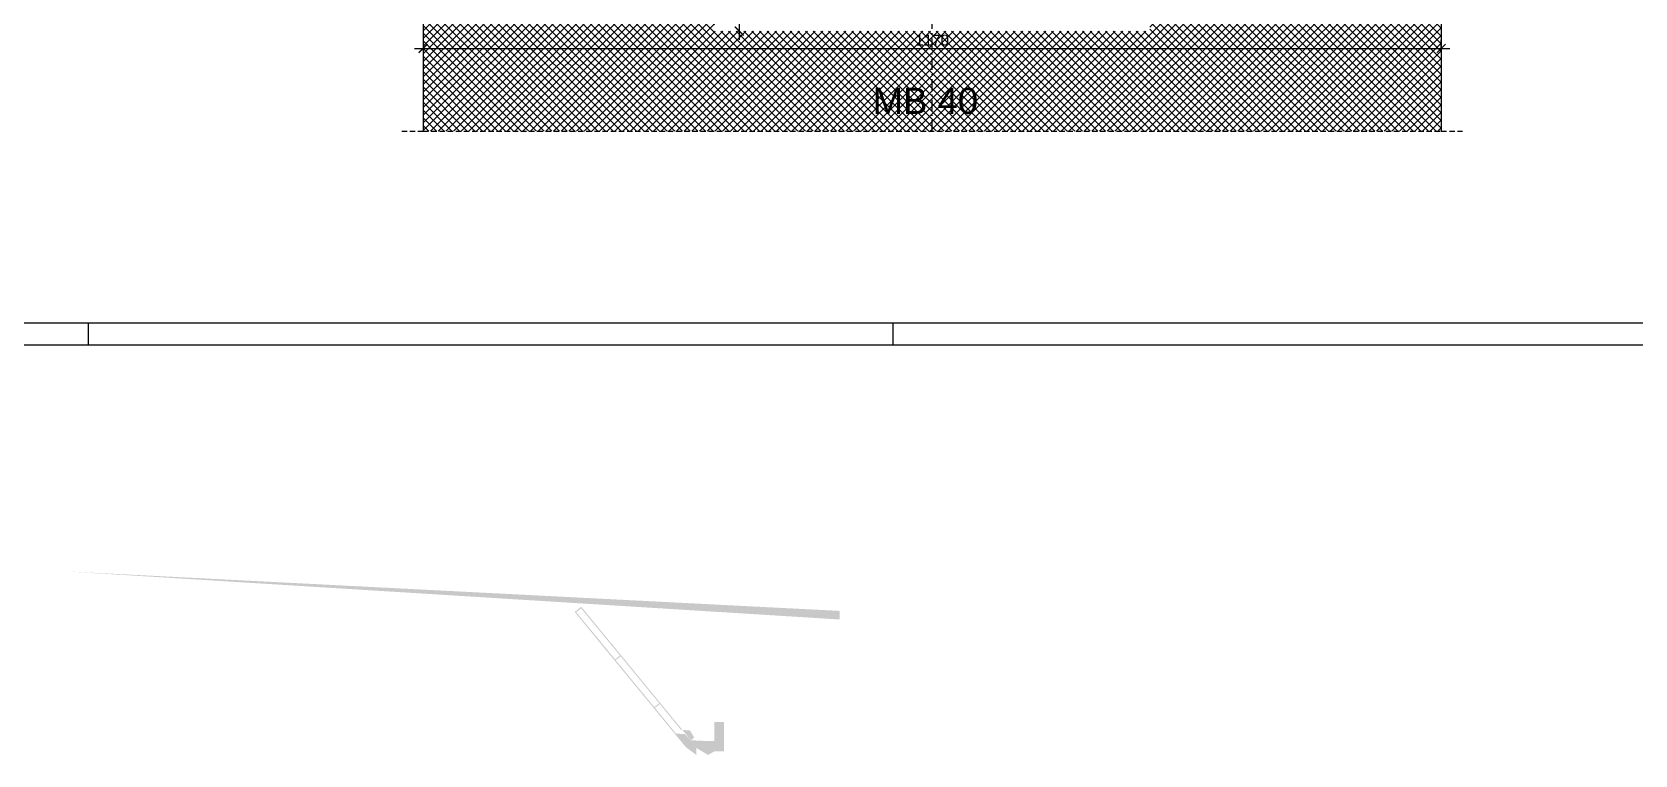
# Model space of a CAD drawing. Header units: millimetres. Extents: x -1571 to 3041, y 35 to 2455.
# Drawn here: x 201 to 2043, y 35 to 866 of the extents above; entities that cross this region are included whole.
import ezdxf

# ---------------------------------------------------------------- set-up
doc = ezdxf.new("R2010")
doc.units = ezdxf.units.MM
doc.header["$LTSCALE"] = 50
doc.header["$MEASUREMENT"] = 0
doc.header["$PDSIZE"] = 5
doc.linetypes.add('CRTA_TOČKA', pattern=[0.47, 0.25, -0.1, 0.02, -0.1])
doc.linetypes.add('HIDDEN2', pattern=[0.1875, 0.125, -0.0625])
doc.layers.add('030', color=30, linetype='Continuous', lineweight=30)
doc.layers.add('050', color=132, linetype='Continuous', lineweight=50)
for name, color, linetype in [('BETON', 7, 'Continuous'), ('FILE', 8, 'Continuous'), ('NEVIDLJIVO', 9, 'HIDDEN2'), ('OSI', 2, 'CRTA_TOČKA'), ('POM', 9, 'Continuous'), ('Tekst', 3, 'Continuous')]:
    doc.layers.add(name, color=color, linetype=linetype)
doc.styles.get("Standard").update_dxf_attribs({"font": 'ARIAL.TTF'})
doc.dimstyles.new('M1-50', dxfattribs={"dimscale": 5, "dimtxt": 2.5, "dimasz": 2, "dimexe": 2, "dimexo": 2, "dimtad": 1, "dimdec": 0, "dimzin": 9, "dimtxsty": 'Standard', "dimblk": 'ARCHTICK', "dimcen": 2.5, "dimdle": 2, "dimadec": 3, "dimazin": 2, "dimtfac": 1, "dimtdec": 0, "dimtmove": 0, "dimatfit": 3, "dimldrblk": 'ARCHTICK', "dimfxl": 0, "dimfrac": 2, "dimarcsym": 0})

# ---------------------------------------------------------------- blocks, each defined once
blk = doc.blocks.new('_ArchTick')
at = {"layer": '050', "color": 0, "const_width": 0.15}
blk.add_lwpolyline([(-0.5, -0.5), (0.5, 0.5)], dxfattribs=at)
blk = doc.blocks.new('*D114')
at = {"layer": 'Defpoints', "color": 0}
for p in [(650.3, 856), (1820.3, 847.3), (1820.3, 834.9)]:
    blk.add_point(p, dxfattribs=at)
at = {"layer": 'POM', "color": 0, "lineweight": -2}
for p, q in [((640.3, 847.3), (1830.3, 847.3)), ((1820.3, 844.9), (1820.3, 857.3)), ((650.3, 846), (650.3, 837.3))]:
    blk.add_line(p, q, dxfattribs=at)
at = {"layer": 'POM', "color": 0, "lineweight": -2, "xscale": 10, "yscale": 10, "zscale": 10, "rotation": 180}
blk.add_blockref('_ArchTick', (650.3, 847.3), dxfattribs=at)
at = {"layer": 'POM', "color": 0, "lineweight": -2, "xscale": 10, "yscale": 10, "zscale": 10}
blk.add_blockref('_ArchTick', (1820.3, 847.3), dxfattribs=at)
at = {"layer": 'POM', "color": 0, "insert": (1235.3, 856.8), "char_height": 12.5, "attachment_point": 5}
blk.add_mtext('1170', dxfattribs=at)
blk = doc.blocks.new('*D116')
at = {"layer": 'Defpoints', "color": 0}
for p in [(985.3, 1017.3), (1013.7, 867.3), (1013.7, 867.3)]:
    blk.add_point(p, dxfattribs=at)
at = {"layer": 'POM', "color": 0, "lineweight": -2}
for p, q in [((995.3, 1017.3), (1023.7, 1017.3)), ((1013.7, 1027.3), (1013.7, 857.3))]:
    blk.add_line(p, q, dxfattribs=at)
at = {"layer": 'POM', "color": 0, "lineweight": -2, "xscale": 10, "yscale": 10, "zscale": 10}
for p, rotation in [((1013.7, 1017.3), 90), ((1013.7, 867.3), 270)]:
    blk.add_blockref('_ArchTick', p, dxfattribs=dict(at, rotation=rotation))
at = {"layer": 'POM', "color": 0, "insert": (1004.2, 942.3), "char_height": 12.5, "attachment_point": 5, "rotation": 90}
blk.add_mtext('150', dxfattribs=at)

msp = doc.modelspace()

# ---------------------------------------------------------------- hatches: boundary and pattern name
at = {"layer": '030'}
h = msp.add_hatch(color=256, dxfattribs=at)
edge = h.paths.add_edge_path(flags=0)
edge.add_line((1115.1, 201), (239.1, 245.8))
edge.add_line((225.1, 246.5), (1129.1, 200.3))
edge = h.paths.add_edge_path()
edge.add_line((225.1, 236.4), (225.1, 246.5))
edge.add_line((1115.1, 201), (239.1, 245.8))
edge.add_line((1129.1, 190.4), (1129.1, 200.3))
edge.add_line((1129.1, 190.4), (1125.1, 190.4))
edge.add_line((1125.1, 190.4), (1125.1, 199.5))
edge.add_line((1125.1, 199.5), (991.1, 206.3))
edge.add_line((991.1, 197.5), (991.1, 206.3))
edge.add_line((983.1, 197.5), (991.1, 197.5))
edge.add_line((983.1, 197.5), (983.1, 206.7))
edge.add_line((829.1, 214.6), (983.1, 206.7))
edge.add_line((829.1, 214.6), (829.1, 206.8))
edge.add_line((822.7, 207.1), (829.1, 206.8))
edge.add_line((822.7, 212.5), (822.7, 207.1))
edge.add_line((811.5, 213.1), (822.7, 212.5))
edge.add_line((811.5, 213.1), (811.5, 207.7))
edge.add_line((805.1, 208), (811.5, 207.7))
edge.add_line((805.1, 215.8), (805.1, 208))
edge.add_line((805.1, 215.8), (651.1, 223.7))
edge.add_line((651.1, 214.8), (651.1, 223.7))
edge.add_line((643.1, 214.8), (651.1, 214.8))
edge.add_line((643.1, 214.8), (643.1, 224.1))
edge.add_line((511.1, 230.9), (643.1, 224.1))
edge.add_line((511.1, 222), (511.1, 230.9))
edge.add_line((503.1, 222), (511.1, 222))
edge.add_line((503.1, 222), (503.1, 231.3))
edge.add_line((371.1, 238), (503.1, 231.3))
edge.add_line((371.1, 229.1), (371.1, 238))
edge.add_line((363.1, 229.1), (371.1, 229.1))
edge.add_line((363.1, 229.1), (363.1, 238.4))
edge.add_line((229.1, 245.3), (363.1, 238.4))
edge.add_line((229.1, 245.3), (229.1, 236.4))
edge.add_line((229.1, 236.4), (225.1, 236.4))
h.paths.add_polyline_path([(225.1, 236.4), (225.1, 246.5), (1129.1, 200.3), (1129.1, 190.4), (1125.1, 190.4), (1125.1, 199.5), (991.1, 206.3), (991.1, 197.5), (983.1, 197.5), (983.1, 206.7), (829.1, 214.6), (829.1, 206.8), (822.7, 207.1), (822.7, 212.5), (811.5, 213.1), (811.5, 207.7), (805.1, 208), (805.1, 215.8), (651.1, 223.7), (651.1, 214.8), (643.1, 214.8), (643.1, 224.1), (511.1, 230.9), (511.1, 222), (503.1, 222), (503.1, 231.3), (371.1, 238), (371.1, 229.1), (363.1, 229.1), (363.1, 238.4), (229.1, 245.3), (229.1, 236.4)], flags=16)
h.paths.add_polyline_path([(229.1, 236.4), (229.1, 245.3)], flags=0)
h.paths.add_polyline_path([(229.1, 236.4), (229.1, 245.3)], flags=0)
h.paths.add_polyline_path([(229.1, 236.4), (229.1, 245.3)], flags=0)
h.paths.add_polyline_path([(229.1, 236.4), (229.1, 245.3)], flags=0)
h.paths.add_polyline_path([(229.1, 236.4), (229.1, 245.3)], flags=0)
h.paths.add_polyline_path([(229.1, 236.4), (229.1, 245.3)], flags=0)
h.paths.add_polyline_path([(229.1, 236.4), (229.1, 245.3)], flags=0)
h.paths.add_polyline_path([(229.1, 236.4), (229.1, 245.3)], flags=0)
h.paths.add_polyline_path([(229.1, 236.4), (229.1, 245.3)], flags=0)
h.paths.add_polyline_path([(229.1, 236.4), (229.1, 245.3)], flags=0)
h.paths.add_polyline_path([(229.1, 236.4), (229.1, 245.3)], flags=0)
h.paths.add_polyline_path([(229.1, 236.4), (229.1, 245.3)], flags=0)
h.paths.add_polyline_path([(229.1, 236.4), (229.1, 245.3)], flags=0)
h.paths.add_polyline_path([(229.1, 236.4), (229.1, 245.3)], flags=0)
h.paths.add_polyline_path([(229.1, 236.4), (229.1, 245.3)], flags=0)
h.paths.add_polyline_path([(229.1, 236.4), (229.1, 245.3)], flags=0)
h.paths.add_polyline_path([(229.1, 236.4), (229.1, 245.3)], flags=0)
h.paths.add_polyline_path([(229.1, 236.4), (229.1, 245.3)], flags=0)
h.paths.add_polyline_path([(229.1, 236.4), (229.1, 245.3)], flags=0)
h.paths.add_polyline_path([(229.1, 236.4), (229.1, 245.3)], flags=0)
h.paths.add_polyline_path([(229.1, 236.4), (229.1, 245.3)], flags=0)
h.paths.add_polyline_path([(229.1, 236.4), (229.1, 245.3)], flags=0)
h.paths.add_polyline_path([(229.1, 236.4), (229.1, 245.3)], flags=0)
h.paths.add_polyline_path([(229.1, 236.4), (229.1, 245.3)], flags=0)
h.paths.add_polyline_path([(229.1, 236.4), (229.1, 245.3)], flags=0)
h.paths.add_polyline_path([(229.1, 236.4), (229.1, 245.3)], flags=0)
h.paths.add_polyline_path([(229.1, 236.4), (229.1, 245.3)], flags=0)
h.paths.add_polyline_path([(229.1, 236.4), (229.1, 245.3)], flags=0)
h.paths.add_polyline_path([(229.1, 236.4), (229.1, 245.3)], flags=0)
h.paths.add_polyline_path([(229.1, 236.4), (229.1, 245.3)], flags=0)
h.paths.add_polyline_path([(229.1, 236.4), (229.1, 245.3)], flags=0)
h.paths.add_polyline_path([(229.1, 236.4), (229.1, 245.3)], flags=0)
h.paths.add_polyline_path([(229.1, 236.4), (229.1, 245.3)], flags=0)
h.paths.add_polyline_path([(229.1, 236.4), (229.1, 245.3)], flags=0)
h.paths.add_polyline_path([(229.1, 236.4), (229.1, 245.3)], flags=0)
h.paths.add_polyline_path([(229.1, 236.4), (229.1, 245.3)], flags=0)
h.paths.add_polyline_path([(229.1, 236.4), (229.1, 245.3)], flags=0)
h.paths.add_polyline_path([(229.1, 236.4), (229.1, 245.3)], flags=0)
h.paths.add_polyline_path([(229.1, 236.4), (229.1, 245.3)], flags=0)
h.paths.add_polyline_path([(229.1, 236.4), (229.1, 245.3)], flags=0)
h.paths.add_polyline_path([(229.1, 236.4), (229.1, 245.3)], flags=0)
h.paths.add_polyline_path([(229.1, 236.4), (229.1, 245.3)], flags=0)
h.paths.add_polyline_path([(229.1, 236.4), (229.1, 245.3)], flags=0)
h.paths.add_polyline_path([(229.1, 236.4), (229.1, 245.3)], flags=0)
h.paths.add_polyline_path([(229.1, 236.4), (229.1, 245.3)], flags=0)
h.paths.add_polyline_path([(229.1, 236.4), (229.1, 245.3)], flags=0)
h.paths.add_polyline_path([(229.1, 236.4), (229.1, 245.3)], flags=0)
h.paths.add_polyline_path([(229.1, 236.4), (229.1, 245.3)], flags=0)
edge = h.paths.add_edge_path(flags=0)
edge.add_line((1129.1, 199.3), (1129.1, 190.4))
h = msp.add_hatch(color=256, dxfattribs=at)
edge = h.paths.add_edge_path()
edge.add_line((832, 205.1), (824.6, 199))
edge.add_line((824.6, 199), (952.3, 43.5))
edge.add_line((964.2, 34.6), (964.2, 42.7))
edge.add_line((977.8, 34.6), (964.2, 34.6))
edge.add_line((977.8, 34.6), (985, 38.6))
edge.add_line((996.1, 38.6), (985, 38.6))
edge.add_line((996.1, 72.6), (996.1, 38.6))
edge.add_line((996.1, 72.6), (985, 72.6))
edge.add_line((985, 72.6), (985, 50.7))
edge.add_line((974.1, 50.7), (985, 50.7))
edge.add_line((832, 205.1), (958.1, 51.5))
h.paths.add_polyline_path([(832, 203.2), (826.3, 198.8), (870.9, 144.6), (876.6, 148.9)], flags=16)
h.paths.add_polyline_path([(877.4, 148), (871.6, 143.7), (915.9, 89.7), (921.7, 94)], flags=16)
edge = h.paths.add_edge_path(flags=16)
edge.add_line((922.5, 93.1), (916.7, 88.8))
edge.add_line((916.7, 88.8), (941, 59.1))
edge.add_line((951, 58.6), (958.4, 51.7))
edge.add_line((960.1, 53.1), (958.4, 51.7))
edge.add_line((961.9, 54.6), (960.1, 53.1))
edge.add_line((956.8, 62.9), (961.9, 54.6))
edge.add_line((922.5, 93.1), (946.8, 63.4))
at = {"layer": 'POM'}
h = msp.add_hatch(dxfattribs=at)
h.set_pattern_fill('ANSI37', color=256, scale=50, style=0)
h.set_pattern_definition([(45, (-318.9434, -92.764), (-4.419417, 4.419417), []), (135, (-318.9434, -92.764), (-4.419417, -4.419417), [])])
h.paths.add_polyline_path([(650.3, 1017.3), (650.3, 752.3), (1820.3, 752.3), (1820.3, 1017.3), (1485.3, 1017.3), (1485.3, 867.3), (985.3, 867.3), (985.3, 1017.3)])
h.paths.add_polyline_path([(1635.8, 898.8), (1669.7, 898.8), (1669.7, 879.8), (1635.8, 879.8)], flags=24)
h.paths.add_polyline_path([(1214.1, 866.4), (1256.4, 866.4), (1256.4, 847.3), (1214.1, 847.3)], flags=24)
h.paths.add_polyline_path([(1162.1, 809.6), (1293.1, 809.6), (1293.1, 764), (1162.1, 764)], flags=24)
h.paths.add_polyline_path([(800.8, 898.8), (834.7, 898.8), (834.7, 879.8), (800.8, 879.8)], flags=24)

# ---------------------------------------------------------------- linework, layer by layer
at = {"layer": 'BETON'}
for p, q in [((650.3, 1017.3), (650.3, 752.3)), ((1820.3, 1017.3), (1820.3, 752.3))]:
    msp.add_line(p, q, dxfattribs=at)
for points in [[(-1570.5, 506.5), (3040.7, 506.5), (3040.7, 2455.4), (-1570.5, 2455.4)], [(-1445.5, 531.5), (3015.7, 531.5), (3015.7, 2430.4), (-1445.5, 2430.4)]]:
    msp.add_lwpolyline(points, close=True, dxfattribs=at)
at = {"layer": 'FILE'}
for p, q in [((265.7, 506.5), (265.7, 531.5)), ((1190.7, 506.5), (1190.7, 531.5))]:
    msp.add_line(p, q, dxfattribs=at)
at = {"layer": 'NEVIDLJIVO'}
for p, q in [((625.7, 752.3), (650.3, 752.3)), ((650.3, 752.3), (1820.3, 752.3)), ((1820.3, 752.3), (1844.8, 752.3))]:
    msp.add_line(p, q, dxfattribs=at)
at = {"layer": 'OSI'}
msp.add_line((1235.3, 752.3), (1235.3, 2136.8), dxfattribs=at)

# ---------------------------------------------------------------- texts
at = {"layer": 'Tekst', "insert": (1227.6, 786.8), "char_height": 30, "attachment_point": 5}
msp.add_mtext('{\\fArial|b0|i0|c238|p34;MB 40}', dxfattribs=at)

# ---------------------------------------------------------------- dimensions: what is measured, and where the dimension line sits
at = {"layer": 'POM'}
dim = msp.add_linear_dim(base=(1013.7, 867.3), p1=(985.3, 1017.3), p2=(1013.7, 867.3), angle=90, dimstyle='M1-50', override={"dimtmove": 1}, dxfattribs=at)
dim.commit()
dim.dimension.update_dxf_attribs({"geometry": '*D116', "text_midpoint": (1004.2, 942.3)})
dim = msp.add_linear_dim(base=(1820.3, 847.3), p1=(650.3, 856), p2=(1820.3, 834.9), dimstyle='M1-50', dxfattribs=at)
dim.commit()
dim.dimension.update_dxf_attribs({"geometry": '*D114', "text_midpoint": (1235.3, 856.8)})

doc.saveas('drawing.dxf')
